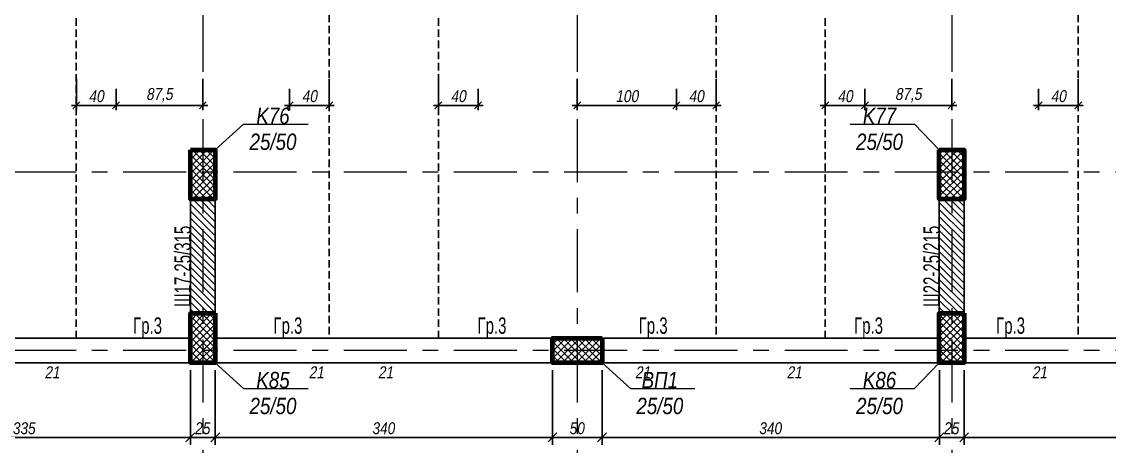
# Model space of a CAD drawing. Header units: millimetres. Extents: x 15565 to 20040, y -491 to 2778.
# Drawn here: x 16663 to 17759, y 122 to 550 of the extents above; entities that cross this region are included whole.
import ezdxf

# ---------------------------------------------------------------- set-up
doc = ezdxf.new("R2010")
doc.units = ezdxf.units.MM
doc.header["$PDMODE"] = 35
doc.linetypes.add('Grid Line', pattern=[111.125, 63.5, -15.875, 15.875, -15.875])
doc.linetypes.add('HIDDEN', pattern=[0.375, 0.25, -0.125])
doc.layers.get('Defpoints').update_dxf_attribs({"color": 6})
for name, color, linetype, lineweight in [('A-ANNO-DIMS', 41, 'Continuous', 9), ('A-FLOR', 132, 'Continuous', 25), ('A-WALL-IDEN', 52, 'Continuous', 9), ('A-WALL-PATT', 7, 'Continuous', 50), ('C- оси', 1, 'Continuous', 9), ('S-COLS', 126, 'Continuous', 70), ('S-COLS-IDEN', 50, 'Continuous', 9), ('S-COLS_H', 7, 'Continuous', 70), ('гредиConcrete', 4, 'Continuous', 25), ('стени', 3, 'Continuous', 25)]:
    doc.layers.add(name, color=color, linetype=linetype, lineweight=lineweight)
doc.layers.add('GA_X', color=41, linetype='Continuous')
doc.layers.add('GA_Y', color=41, linetype='Continuous')
doc.styles.add('Arial Narrow_2', font='ARIALN.TTF', dxfattribs={"width": 0.8, "height": 16.5})
doc.styles.add('Arial Narrow_I', font='ARIALNI.TTF', dxfattribs={"height": 12})
doc.styles.add('Arial Narrow_I_1', font='ARIALNI.TTF', dxfattribs={"height": 16.5})
doc.styles.add('text', font='ARIALN.TTF', dxfattribs={"oblique": 10})
doc.dimstyles.new('S&P', dxfattribs={"dimtxt": 12, "dimasz": 7, "dimexe": 5, "dimexo": 5, "dimgap": 3, "dimtad": 1, "dimdec": 1, "dimrnd": 0.5, "dimzin": 9, "dimtxsty": 'text', "dimblk": 'OBLIQUE', "dimcen": -2.5, "dimdle": 5, "dimclrd": 256, "dimclre": 256, "dimclrt": 21, "dimadec": 0, "dimazin": 0, "dimtfac": 1, "dimtdec": 1, "dimtix": 1, "dimtmove": 2, "dimatfit": 3, "dimldrblk": 'DOT', "dimfxl": 1, "dimlwd": -1, "dimlwe": -1, "dimarcsym": 0})
doc.dimstyles.new('Външни_дименсии_0_5_3', dxfattribs={"dimscale": 30.48, "dimtxt": 12.281172, "dimasz": 0.295276, "dimexe": 0.246063, "dimexo": 0.246063, "dimgap": 0.098425, "dimtad": 1, "dimdec": 1, "dimrnd": 0.5, "dimdsep": 46, "dimtxsty": 'Arial Narrow_I', "dimblk1": 'OBLIQUE', "dimblk2": 'OBLIQUE', "dimsah": 1, "dimcen": 0.09, "dimdle": 0.246063, "dimazin": 0, "dimtfac": 1, "dimtdec": 4, "dimtix": 1, "dimtmove": 0, "dimatfit": 3, "dimfxl": 1, "dimtvp": 1, "dimtolj": 1, "dimtzin": 0, "dimarcsym": 0})
pattern_1 = [(135, (-14351.6817, 4115.3176), (-3.5355339, -3.5355339), [])]
pattern_2 = [(45, (-14351.6817, 4115.3176), (-3.5355339, 3.5355339), []), (135, (-14351.6817, 4115.3176), (-3.5355339, -3.5355339), [])]

# ---------------------------------------------------------------- blocks, each defined once
blk = doc.blocks.new('_Oblique')
at = {"color": 0, "linetype": 'ByBlock', "lineweight": -2}
blk.add_line((-0.5, -0.5), (0.5, 0.5), dxfattribs=at)
blk = doc.blocks.new('*D115')
at = {"layer": 'Defpoints', "color": 0, "transparency": 16777216}
for p in [(16718, 497.5), (16758, 487.5), (16758, 465.9)]:
    blk.add_point(p, dxfattribs=at)
at = {"layer": 'GA_X', "transparency": 16777216}
for p, q in [((16718, 492.5), (16718, 460.9)), ((16758, 482.5), (16758, 460.9)), ((16713, 465.9), (16763, 465.9))]:
    blk.add_line(p, q, dxfattribs=at)
at = {"layer": 'GA_X', "transparency": 16777216, "xscale": 7, "yscale": 7, "zscale": 7, "rotation": 180}
blk.add_blockref('_Oblique', (16718, 465.9), dxfattribs=at)
at = {"layer": 'GA_X', "transparency": 16777216, "xscale": 7, "yscale": 7, "zscale": 7}
blk.add_blockref('_Oblique', (16758, 465.9), dxfattribs=at)
at = {"layer": 'GA_X', "color": 21, "transparency": 16777216, "insert": (16738, 475.1), "char_height": 12, "attachment_point": 5, "style": 'text'}
blk.add_mtext('40', dxfattribs=at)
blk = doc.blocks.new('_Dot')
at = {"color": 0, "linetype": 'ByBlock', "lineweight": -2}
blk.add_line((-0.5, 0), (-1, 0), dxfattribs=at)
at = {"color": 0, "linetype": 'ByBlock', "const_width": 0.5}
blk.add_lwpolyline([(-0.25, 0, 1), (0.25, 0, 1)], format="xyb", close=True, dxfattribs=at)
blk = doc.blocks.new('*D116')
at = {"layer": 'Defpoints', "color": 0, "transparency": 16777216}
for p in [(16973, 497.5), (16933, 487.5), (16973, 465.9)]:
    blk.add_point(p, dxfattribs=at)
at = {"layer": 'GA_X', "transparency": 16777216}
for p, q in [((16933, 482.5), (16933, 460.9)), ((16973, 492.5), (16973, 460.9)), ((16928, 465.9), (16978, 465.9))]:
    blk.add_line(p, q, dxfattribs=at)
at = {"layer": 'GA_X', "transparency": 16777216, "xscale": 7, "yscale": 7, "zscale": 7, "rotation": 180}
blk.add_blockref('_Oblique', (16933, 465.9), dxfattribs=at)
at = {"layer": 'GA_X', "transparency": 16777216, "xscale": 7, "yscale": 7, "zscale": 7}
blk.add_blockref('_Oblique', (16973, 465.9), dxfattribs=at)
at = {"layer": 'GA_X', "color": 21, "transparency": 16777216, "insert": (16953, 475.1), "char_height": 12, "attachment_point": 5, "style": 'text'}
blk.add_mtext('40', dxfattribs=at)
blk = doc.blocks.new('*D117')
at = {"layer": 'Defpoints', "color": 0, "transparency": 16777216}
for p in [(16845.5, 497.5), (16758, 487.5), (16845.5, 465.9)]:
    blk.add_point(p, dxfattribs=at)
at = {"layer": 'GA_X', "transparency": 16777216}
for p, q in [((16758, 482.5), (16758, 460.9)), ((16845.5, 492.5), (16845.5, 460.9)), ((16753, 465.9), (16850.5, 465.9))]:
    blk.add_line(p, q, dxfattribs=at)
at = {"layer": 'GA_X', "transparency": 16777216, "xscale": 7, "yscale": 7, "zscale": 7, "rotation": 180}
blk.add_blockref('_Oblique', (16758, 465.9), dxfattribs=at)
at = {"layer": 'GA_X', "transparency": 16777216, "xscale": 7, "yscale": 7, "zscale": 7}
blk.add_blockref('_Oblique', (16845.5, 465.9), dxfattribs=at)
at = {"layer": 'GA_X', "color": 21, "transparency": 16777216, "insert": (16801.7, 476.2), "char_height": 12, "attachment_point": 5, "style": 'text'}
blk.add_mtext('87,5', dxfattribs=at)
blk = doc.blocks.new('*D118')
at = {"layer": 'Defpoints', "color": 0, "transparency": 16777216}
for p in [(17083, 497.5), (17123, 487.5), (17123, 465.9)]:
    blk.add_point(p, dxfattribs=at)
at = {"layer": 'GA_X', "transparency": 16777216}
for p, q in [((17083, 492.5), (17083, 460.9)), ((17123, 482.5), (17123, 460.9)), ((17078, 465.9), (17128, 465.9))]:
    blk.add_line(p, q, dxfattribs=at)
at = {"layer": 'GA_X', "transparency": 16777216, "xscale": 7, "yscale": 7, "zscale": 7, "rotation": 180}
blk.add_blockref('_Oblique', (17083, 465.9), dxfattribs=at)
at = {"layer": 'GA_X', "transparency": 16777216, "xscale": 7, "yscale": 7, "zscale": 7}
blk.add_blockref('_Oblique', (17123, 465.9), dxfattribs=at)
at = {"layer": 'GA_X', "color": 21, "transparency": 16777216, "insert": (17103, 475.1), "char_height": 12, "attachment_point": 5, "style": 'text'}
blk.add_mtext('40', dxfattribs=at)
blk = doc.blocks.new('*D119')
at = {"layer": 'Defpoints', "color": 0, "transparency": 16777216}
for p in [(17363, 497.5), (17323, 487.5), (17363, 465.9)]:
    blk.add_point(p, dxfattribs=at)
at = {"layer": 'GA_X', "transparency": 16777216}
for p, q in [((17323, 482.5), (17323, 460.9)), ((17363, 492.5), (17363, 460.9)), ((17318, 465.9), (17368, 465.9))]:
    blk.add_line(p, q, dxfattribs=at)
at = {"layer": 'GA_X', "transparency": 16777216, "xscale": 7, "yscale": 7, "zscale": 7, "rotation": 180}
blk.add_blockref('_Oblique', (17323, 465.9), dxfattribs=at)
at = {"layer": 'GA_X', "transparency": 16777216, "xscale": 7, "yscale": 7, "zscale": 7}
blk.add_blockref('_Oblique', (17363, 465.9), dxfattribs=at)
at = {"layer": 'GA_X', "color": 21, "transparency": 16777216, "insert": (17343, 475.1), "char_height": 12, "attachment_point": 5, "style": 'text'}
blk.add_mtext('40', dxfattribs=at)
blk = doc.blocks.new('*D120')
at = {"layer": 'Defpoints', "color": 0, "transparency": 16777216}
for p in [(17223, 497.5), (17323, 487.5), (17223, 465.9)]:
    blk.add_point(p, dxfattribs=at)
at = {"layer": 'GA_X', "transparency": 16777216}
for p, q in [((17223, 492.5), (17223, 460.9)), ((17323, 482.5), (17323, 460.9)), ((17328, 465.9), (17218, 465.9))]:
    blk.add_line(p, q, dxfattribs=at)
at = {"layer": 'GA_X', "transparency": 16777216, "xscale": 7, "yscale": 7, "zscale": 7, "rotation": 180}
blk.add_blockref('_Oblique', (17223, 465.9), dxfattribs=at)
at = {"layer": 'GA_X', "transparency": 16777216, "xscale": 7, "yscale": 7, "zscale": 7}
blk.add_blockref('_Oblique', (17323, 465.9), dxfattribs=at)
at = {"layer": 'GA_X', "color": 21, "transparency": 16777216, "insert": (17273, 475.1), "char_height": 12, "attachment_point": 5, "style": 'text'}
blk.add_mtext('100', dxfattribs=at)
blk = doc.blocks.new('*D121')
at = {"layer": 'Defpoints', "color": 0, "transparency": 16777216}
for p in [(17473, 497.5), (17513, 487.5), (17513, 465.9)]:
    blk.add_point(p, dxfattribs=at)
at = {"layer": 'GA_X', "transparency": 16777216}
for p, q in [((17473, 492.5), (17473, 460.9)), ((17513, 482.5), (17513, 460.9)), ((17468, 465.9), (17518, 465.9))]:
    blk.add_line(p, q, dxfattribs=at)
at = {"layer": 'GA_X', "transparency": 16777216, "xscale": 7, "yscale": 7, "zscale": 7, "rotation": 180}
blk.add_blockref('_Oblique', (17473, 465.9), dxfattribs=at)
at = {"layer": 'GA_X', "transparency": 16777216, "xscale": 7, "yscale": 7, "zscale": 7}
blk.add_blockref('_Oblique', (17513, 465.9), dxfattribs=at)
at = {"layer": 'GA_X', "color": 21, "transparency": 16777216, "insert": (17493, 475.1), "char_height": 12, "attachment_point": 5, "style": 'text'}
blk.add_mtext('40', dxfattribs=at)
blk = doc.blocks.new('*D122')
at = {"layer": 'Defpoints', "color": 0, "transparency": 16777216}
for p in [(17728, 497.5), (17688, 487.5), (17728, 465.9)]:
    blk.add_point(p, dxfattribs=at)
at = {"layer": 'GA_X', "transparency": 16777216}
for p, q in [((17688, 482.5), (17688, 460.9)), ((17728, 492.5), (17728, 460.9)), ((17683, 465.9), (17733, 465.9))]:
    blk.add_line(p, q, dxfattribs=at)
at = {"layer": 'GA_X', "transparency": 16777216, "xscale": 7, "yscale": 7, "zscale": 7, "rotation": 180}
blk.add_blockref('_Oblique', (17688, 465.9), dxfattribs=at)
at = {"layer": 'GA_X', "transparency": 16777216, "xscale": 7, "yscale": 7, "zscale": 7}
blk.add_blockref('_Oblique', (17728, 465.9), dxfattribs=at)
at = {"layer": 'GA_X', "color": 21, "transparency": 16777216, "insert": (17708, 475.1), "char_height": 12, "attachment_point": 5, "style": 'text'}
blk.add_mtext('40', dxfattribs=at)
blk = doc.blocks.new('*D123')
at = {"layer": 'Defpoints', "color": 0, "transparency": 16777216}
for p in [(17600.5, 497.5), (17513, 487.5), (17600.5, 465.9)]:
    blk.add_point(p, dxfattribs=at)
at = {"layer": 'GA_X', "transparency": 16777216}
for p, q in [((17513, 482.5), (17513, 460.9)), ((17600.5, 492.5), (17600.5, 460.9)), ((17508, 465.9), (17605.5, 465.9))]:
    blk.add_line(p, q, dxfattribs=at)
at = {"layer": 'GA_X', "transparency": 16777216, "xscale": 7, "yscale": 7, "zscale": 7, "rotation": 180}
blk.add_blockref('_Oblique', (17513, 465.9), dxfattribs=at)
at = {"layer": 'GA_X', "transparency": 16777216, "xscale": 7, "yscale": 7, "zscale": 7}
blk.add_blockref('_Oblique', (17600.5, 465.9), dxfattribs=at)
at = {"layer": 'GA_X', "color": 21, "transparency": 16777216, "insert": (17556.7, 476.2), "char_height": 12, "attachment_point": 5, "style": 'text'}
blk.add_mtext('87,5', dxfattribs=at)
blk = doc.blocks.new('*D206')
at = {"layer": 'Defpoints', "color": 0, "transparency": 16777216}
for p in [(16683, 208.7), (16704, 208.7), (16704, 208.7)]:
    blk.add_point(p, dxfattribs=at)
at = {"layer": 'GA_Y', "color": 21, "transparency": 16777216, "insert": (16693.5, 196.7), "char_height": 12, "attachment_point": 5, "style": 'text'}
blk.add_mtext('21', dxfattribs=at)
blk = doc.blocks.new('_None')
blk = doc.blocks.new('*D207')
at = {"layer": 'Defpoints', "color": 0, "transparency": 16777216}
for p in [(16949.4, 208.7), (16970.4, 208.7), (16970.4, 208.7)]:
    blk.add_point(p, dxfattribs=at)
at = {"layer": 'GA_Y', "color": 21, "transparency": 16777216, "insert": (16959.9, 196.7), "char_height": 12, "attachment_point": 5, "style": 'text'}
blk.add_mtext('21', dxfattribs=at)
blk = doc.blocks.new('*D208')
at = {"layer": 'Defpoints', "color": 0, "transparency": 16777216}
for p in [(17019.2, 208.7), (17040.2, 208.7), (17040.2, 208.7)]:
    blk.add_point(p, dxfattribs=at)
at = {"layer": 'GA_Y', "color": 21, "transparency": 16777216, "insert": (17029.7, 196.7), "char_height": 12, "attachment_point": 5, "style": 'text'}
blk.add_mtext('21', dxfattribs=at)
blk = doc.blocks.new('*D209')
at = {"layer": 'Defpoints', "color": 0, "transparency": 16777216}
for p in [(17278.4, 208.7), (17299.4, 208.7), (17299.4, 208.7)]:
    blk.add_point(p, dxfattribs=at)
at = {"layer": 'GA_Y', "color": 21, "transparency": 16777216, "insert": (17288.9, 196.7), "char_height": 12, "attachment_point": 5, "style": 'text'}
blk.add_mtext('21', dxfattribs=at)
blk = doc.blocks.new('*D210')
at = {"layer": 'Defpoints', "color": 0, "transparency": 16777216}
for p in [(17431.2, 208.7), (17452.2, 208.7), (17452.2, 208.7)]:
    blk.add_point(p, dxfattribs=at)
at = {"layer": 'GA_Y', "color": 21, "transparency": 16777216, "insert": (17441.7, 196.7), "char_height": 12, "attachment_point": 5, "style": 'text'}
blk.add_mtext('21', dxfattribs=at)
blk = doc.blocks.new('*D211')
at = {"layer": 'Defpoints', "color": 0, "transparency": 16777216}
for p in [(17678.4, 208.7), (17699.4, 208.7), (17699.4, 208.7)]:
    blk.add_point(p, dxfattribs=at)
at = {"layer": 'GA_Y', "color": 21, "transparency": 16777216, "insert": (17688.9, 196.7), "char_height": 12, "attachment_point": 5, "style": 'text'}
blk.add_mtext('21', dxfattribs=at)
blk = doc.blocks.new('Таг колона - Таг колона-2887543-КОФРАЖЕН ПЛАН НА КОТА _14_88 - L5')
at = {"layer": 'S-COLS-IDEN'}
blk.add_line((-0.613, 0), (0.687, 0), dxfattribs=at)
blk = doc.blocks.new('*D289')
at = {"layer": 'A-ANNO-DIMS', "color": 0, "lineweight": -2, "transparency": 16777216}
for p, q in [((16498, 198.7), (16498, 123.6)), ((16833, 198.7), (16833, 123.6)), ((16490.5, 131.1), (16840.5, 131.1))]:
    blk.add_line(p, q, dxfattribs=at)
at = {"layer": 'Defpoints', "color": 0, "transparency": 16777216}
for p in [(16498, 206.2), (16833, 206.2), (16833, 131.1)]:
    blk.add_point(p, dxfattribs=at)
at = {"layer": 'A-ANNO-DIMS', "color": 0, "lineweight": -2, "transparency": 16777216, "xscale": 9, "yscale": 9, "zscale": 9, "rotation": 180}
blk.add_blockref('_Oblique', (16498, 131.1), dxfattribs=at)
at = {"layer": 'A-ANNO-DIMS', "color": 0, "lineweight": -2, "transparency": 16777216, "xscale": 9, "yscale": 9, "zscale": 9}
blk.add_blockref('_Oblique', (16833, 131.1), dxfattribs=at)
at = {"layer": 'A-ANNO-DIMS', "color": 0, "transparency": 16777216, "insert": (16665.5, 140.2), "char_height": 12, "width": 27.369, "attachment_point": 5, "style": 'Arial Narrow_I'}
blk.add_mtext('\\A1;335', dxfattribs=at)
blk = doc.blocks.new('*D290')
at = {"layer": 'A-ANNO-DIMS', "color": 0, "lineweight": -2, "transparency": 16777216}
for p, q in [((16833, 198.7), (16833, 123.6)), ((16858, 198.7), (16858, 123.6)), ((16825.5, 131.1), (16865.5, 131.1))]:
    blk.add_line(p, q, dxfattribs=at)
at = {"layer": 'Defpoints', "color": 0, "transparency": 16777216}
for p in [(16833, 206.2), (16858, 206.2), (16858, 131.1)]:
    blk.add_point(p, dxfattribs=at)
at = {"layer": 'A-ANNO-DIMS', "color": 0, "lineweight": -2, "transparency": 16777216, "xscale": 9, "yscale": 9, "zscale": 9, "rotation": 180}
blk.add_blockref('_Oblique', (16833, 131.1), dxfattribs=at)
at = {"layer": 'A-ANNO-DIMS', "color": 0, "lineweight": -2, "transparency": 16777216, "xscale": 9, "yscale": 9, "zscale": 9}
blk.add_blockref('_Oblique', (16858, 131.1), dxfattribs=at)
at = {"layer": 'A-ANNO-DIMS', "color": 0, "transparency": 16777216, "insert": (16845.5, 140.2), "char_height": 12, "width": 18.246, "attachment_point": 5, "style": 'Arial Narrow_I'}
blk.add_mtext('\\A1;25', dxfattribs=at)
blk = doc.blocks.new('*D291')
at = {"layer": 'A-ANNO-DIMS', "color": 0, "lineweight": -2, "transparency": 16777216}
for p, q in [((16858, 198.7), (16858, 123.6)), ((17198, 198.7), (17198, 123.6)), ((16850.5, 131.1), (17205.5, 131.1))]:
    blk.add_line(p, q, dxfattribs=at)
at = {"layer": 'Defpoints', "color": 0, "transparency": 16777216}
for p in [(16858, 206.2), (17198, 206.2), (17198, 131.1)]:
    blk.add_point(p, dxfattribs=at)
at = {"layer": 'A-ANNO-DIMS', "color": 0, "lineweight": -2, "transparency": 16777216, "xscale": 9, "yscale": 9, "zscale": 9, "rotation": 180}
blk.add_blockref('_Oblique', (16858, 131.1), dxfattribs=at)
at = {"layer": 'A-ANNO-DIMS', "color": 0, "lineweight": -2, "transparency": 16777216, "xscale": 9, "yscale": 9, "zscale": 9}
blk.add_blockref('_Oblique', (17198, 131.1), dxfattribs=at)
at = {"layer": 'A-ANNO-DIMS', "color": 0, "transparency": 16777216, "insert": (17028, 140.2), "char_height": 12, "width": 27.369, "attachment_point": 5, "style": 'Arial Narrow_I'}
blk.add_mtext('\\A1;340', dxfattribs=at)
blk = doc.blocks.new('*D292')
at = {"layer": 'A-ANNO-DIMS', "color": 0, "lineweight": -2, "transparency": 16777216}
for p, q in [((17198, 198.7), (17198, 123.6)), ((17248, 198.7), (17248, 123.6)), ((17190.5, 131.1), (17255.5, 131.1))]:
    blk.add_line(p, q, dxfattribs=at)
at = {"layer": 'Defpoints', "color": 0, "transparency": 16777216}
for p in [(17198, 206.2), (17248, 206.2), (17248, 131.1)]:
    blk.add_point(p, dxfattribs=at)
at = {"layer": 'A-ANNO-DIMS', "color": 0, "lineweight": -2, "transparency": 16777216, "xscale": 9, "yscale": 9, "zscale": 9, "rotation": 180}
blk.add_blockref('_Oblique', (17198, 131.1), dxfattribs=at)
at = {"layer": 'A-ANNO-DIMS', "color": 0, "lineweight": -2, "transparency": 16777216, "xscale": 9, "yscale": 9, "zscale": 9}
blk.add_blockref('_Oblique', (17248, 131.1), dxfattribs=at)
at = {"layer": 'A-ANNO-DIMS', "color": 0, "transparency": 16777216, "insert": (17223, 140.2), "char_height": 12, "width": 18.246, "attachment_point": 5, "style": 'Arial Narrow_I'}
blk.add_mtext('\\A1;50', dxfattribs=at)
blk = doc.blocks.new('*D293')
at = {"layer": 'A-ANNO-DIMS', "color": 0, "lineweight": -2, "transparency": 16777216}
for p, q in [((17248, 198.7), (17248, 123.6)), ((17588, 198.7), (17588, 123.6)), ((17240.5, 131.1), (17595.5, 131.1))]:
    blk.add_line(p, q, dxfattribs=at)
at = {"layer": 'Defpoints', "color": 0, "transparency": 16777216}
for p in [(17248, 206.2), (17588, 206.2), (17588, 131.1)]:
    blk.add_point(p, dxfattribs=at)
at = {"layer": 'A-ANNO-DIMS', "color": 0, "lineweight": -2, "transparency": 16777216, "xscale": 9, "yscale": 9, "zscale": 9, "rotation": 180}
blk.add_blockref('_Oblique', (17248, 131.1), dxfattribs=at)
at = {"layer": 'A-ANNO-DIMS', "color": 0, "lineweight": -2, "transparency": 16777216, "xscale": 9, "yscale": 9, "zscale": 9}
blk.add_blockref('_Oblique', (17588, 131.1), dxfattribs=at)
at = {"layer": 'A-ANNO-DIMS', "color": 0, "transparency": 16777216, "insert": (17418, 140.2), "char_height": 12, "width": 27.369, "attachment_point": 5, "style": 'Arial Narrow_I'}
blk.add_mtext('\\A1;340', dxfattribs=at)
blk = doc.blocks.new('*D294')
at = {"layer": 'A-ANNO-DIMS', "color": 0, "lineweight": -2, "transparency": 16777216}
for p, q in [((17588, 198.7), (17588, 123.6)), ((17613, 198.7), (17613, 123.6)), ((17580.5, 131.1), (17620.5, 131.1))]:
    blk.add_line(p, q, dxfattribs=at)
at = {"layer": 'Defpoints', "color": 0, "transparency": 16777216}
for p in [(17588, 206.2), (17613, 206.2), (17613, 131.1)]:
    blk.add_point(p, dxfattribs=at)
at = {"layer": 'A-ANNO-DIMS', "color": 0, "lineweight": -2, "transparency": 16777216, "xscale": 9, "yscale": 9, "zscale": 9, "rotation": 180}
blk.add_blockref('_Oblique', (17588, 131.1), dxfattribs=at)
at = {"layer": 'A-ANNO-DIMS', "color": 0, "lineweight": -2, "transparency": 16777216, "xscale": 9, "yscale": 9, "zscale": 9}
blk.add_blockref('_Oblique', (17613, 131.1), dxfattribs=at)
at = {"layer": 'A-ANNO-DIMS', "color": 0, "transparency": 16777216, "insert": (17600.5, 140.2), "char_height": 12, "width": 18.246, "attachment_point": 5, "style": 'Arial Narrow_I'}
blk.add_mtext('\\A1;25', dxfattribs=at)
blk = doc.blocks.new('*D295')
at = {"layer": 'A-ANNO-DIMS', "color": 0, "lineweight": -2, "transparency": 16777216}
for p, q in [((17613, 198.7), (17613, 123.6)), ((17948, 198.7), (17948, 123.6)), ((17605.5, 131.1), (17955.5, 131.1))]:
    blk.add_line(p, q, dxfattribs=at)
at = {"layer": 'Defpoints', "color": 0, "transparency": 16777216}
for p in [(17613, 206.2), (17948, 206.2), (17948, 131.1)]:
    blk.add_point(p, dxfattribs=at)
at = {"layer": 'A-ANNO-DIMS', "color": 0, "lineweight": -2, "transparency": 16777216, "xscale": 9, "yscale": 9, "zscale": 9, "rotation": 180}
blk.add_blockref('_Oblique', (17613, 131.1), dxfattribs=at)
at = {"layer": 'A-ANNO-DIMS', "color": 0, "lineweight": -2, "transparency": 16777216, "xscale": 9, "yscale": 9, "zscale": 9}
blk.add_blockref('_Oblique', (17948, 131.1), dxfattribs=at)
at = {"layer": 'A-ANNO-DIMS', "color": 0, "transparency": 16777216, "insert": (17780.5, 140.2), "char_height": 12, "width": 27.369, "attachment_point": 5, "style": 'Arial Narrow_I'}
blk.add_mtext('\\A1;335', dxfattribs=at)
blk = doc.blocks.new('*D321')
at = {"layer": 'A-ANNO-DIMS', "color": 0, "lineweight": -2, "transparency": 16777216}
for p, q in [((15903, 378.7), (15903, 68.6)), ((18543, 378.7), (18543, 68.6)), ((15895.5, 76.1), (18550.5, 76.1))]:
    blk.add_line(p, q, dxfattribs=at)
at = {"layer": 'Defpoints', "color": 0, "transparency": 16777216}
for p in [(15903, 386.2), (18543, 386.2), (18543, 76.1)]:
    blk.add_point(p, dxfattribs=at)
at = {"layer": 'A-ANNO-DIMS', "color": 0, "lineweight": -2, "transparency": 16777216, "xscale": 9, "yscale": 9, "zscale": 9, "rotation": 180}
blk.add_blockref('_Oblique', (15903, 76.1), dxfattribs=at)
at = {"layer": 'A-ANNO-DIMS', "color": 0, "lineweight": -2, "transparency": 16777216, "xscale": 9, "yscale": 9, "zscale": 9}
blk.add_blockref('_Oblique', (18543, 76.1), dxfattribs=at)
at = {"layer": 'A-ANNO-DIMS', "color": 0, "transparency": 16777216, "insert": (17223, 85.2), "char_height": 12, "width": 36.493, "attachment_point": 5, "style": 'Arial Narrow_I'}
blk.add_mtext('\\A1;2640', dxfattribs=at)

msp = doc.modelspace()

# ---------------------------------------------------------------- hatches: boundary and pattern name
at = {"layer": 'A-WALL-PATT', "lineweight": 18}
h = msp.add_hatch(dxfattribs=at)
h.set_pattern_fill('FP_2', color=250, style=0, pattern_type=2)
h.set_pattern_definition(pattern_1)
h.paths.add_polyline_path([(16857.96, 256.16), (16857.96, 371.16), (16832.96, 371.16), (16832.96, 256.16)])
h = msp.add_hatch(dxfattribs=at)
h.set_pattern_fill('FP_2', color=250, style=0, pattern_type=2)
h.set_pattern_definition(pattern_1)
h.paths.add_polyline_path([(17612.96, 256.16), (17612.96, 371.16), (17587.96, 371.16), (17587.96, 256.16)])
at = {"layer": 'S-COLS_H', "lineweight": 18}
h = msp.add_hatch(dxfattribs=at)
h.set_pattern_fill('FP_1', color=256, style=0, pattern_type=2)
h.set_pattern_definition(pattern_2)
h.paths.add_polyline_path([(16857.96, 371.16), (16857.96, 421.16), (16832.96, 421.16), (16832.96, 371.16)])
h = msp.add_hatch(dxfattribs=at)
h.set_pattern_fill('FP_1', color=256, style=0, pattern_type=2)
h.set_pattern_definition(pattern_2)
h.paths.add_polyline_path([(17612.96, 371.16), (17612.96, 421.16), (17587.96, 421.16), (17587.96, 371.16)])
h = msp.add_hatch(dxfattribs=at)
h.set_pattern_fill('FP_1', color=256, style=0, pattern_type=2)
h.set_pattern_definition(pattern_2)
h.paths.add_polyline_path([(16857.96, 206.16), (16857.96, 256.16), (16832.96, 256.16), (16832.96, 206.16)])
h = msp.add_hatch(dxfattribs=at)
h.set_pattern_fill('FP_1', color=256, style=0, pattern_type=2)
h.set_pattern_definition(pattern_2)
h.paths.add_polyline_path([(17612.96, 206.16), (17612.96, 256.16), (17587.96, 256.16), (17587.96, 206.16)])
h = msp.add_hatch(dxfattribs=at)
h.set_pattern_fill('FP_1', color=256, style=0, pattern_type=2)
h.set_pattern_definition(pattern_2)
h.paths.add_polyline_path([(17197.96, 206.16), (17247.96, 206.16), (17247.96, 231.16), (17197.96, 231.16)])

# ---------------------------------------------------------------- linework, layer by layer
at = {"layer": 'A-FLOR'}
msp.add_lwpolyline([(18362.96, 206.16), (18362.96, 386.16), (18542.96, 386.16), (18542.96, 1806.16), (18272.96, 1806.16), (18272.96, 2166.16), (17587.98, 2166.16), (17587.98, 2016.16), (16857.96, 2016.16), (16857.96, 2166.16), (16172.96, 2166.16), (16172.96, 1806.16), (15902.96, 1806.16), (15902.96, 386.16), (16082.96, 386.16), (16082.96, 206.16), (18362.96, 206.16)], close=True, dxfattribs=at)
at = {"layer": 'C- оси', "linetype": 'Grid Line'}
for p, q in [((16845.46, 2341.16), (16845.46, 31.16)), ((17222.96, 2341.16), (17222.96, 31.16)), ((17600.46, 2341.16), (17600.46, 31.16)), ((18717.96, 398.66), (15727.96, 398.66)), ((18717.96, 218.66), (15727.96, 218.66))]:
    msp.add_line(p, q, dxfattribs=at)
at = {"layer": 'Defpoints', "color": 252, "linetype": 'HIDDEN', "ltscale": 30}
for points in [[(16717.96, 231.16), (16717.96, 636.16), (16972.96, 636.16), (16972.96, 231.16)], [(17082.96, 231.16), (17082.96, 636.16), (17362.96, 636.16), (17362.96, 231.16)], [(17472.96, 231.16), (17472.96, 636.16), (17727.96, 636.16), (17727.96, 231.16)]]:
    msp.add_lwpolyline(points, dxfattribs=at)
at = {"layer": 'S-COLS'}
for points in [[(16832.96, 421.16), (16857.96, 421.16), (16857.96, 371.16), (16832.96, 371.16)], [(17587.96, 421.16), (17612.96, 421.16), (17612.96, 371.16), (17587.96, 371.16)], [(16857.96, 256.16), (16857.96, 206.16), (16832.96, 206.16), (16832.96, 256.16)], [(17612.96, 256.16), (17612.96, 206.16), (17587.96, 206.16), (17587.96, 256.16)], [(17247.96, 231.16), (17247.96, 206.16), (17197.96, 206.16), (17197.96, 231.16)]]:
    msp.add_lwpolyline(points, close=True, dxfattribs=at)
at = {"layer": 'S-COLS-IDEN'}
for p, q in [((16857.96, 421.16), (16886.59, 446.85)), ((17587.96, 421.16), (17563.04, 446.85)), ((16857.96, 206.16), (16886.59, 180.47)), ((17247.96, 206.16), (17276.59, 180.47)), ((17587.96, 206.16), (17563.04, 180.47))]:
    msp.add_line(p, q, dxfattribs=at)
at = {"layer": 'гредиConcrete'}
for points in [[(16497.96, 231.16), (16832.96, 231.16), (16832.96, 206.16), (16497.96, 206.16)], [(16857.96, 231.16), (17197.96, 231.16), (17197.96, 206.16), (16857.96, 206.16)], [(17247.96, 231.16), (17587.96, 231.16), (17587.96, 206.16), (17247.96, 206.16)], [(17947.96, 231.16), (17612.96, 231.16), (17612.96, 206.16), (17947.96, 206.16)]]:
    msp.add_lwpolyline(points, close=True, dxfattribs=at)
at = {"layer": 'стени'}
for points in [[(16857.96, 256.16), (16832.96, 256.16), (16832.96, 371.16), (16857.96, 371.16)], [(17612.96, 256.16), (17587.96, 256.16), (17587.96, 371.16), (17612.96, 371.16)]]:
    msp.add_lwpolyline(points, close=True, dxfattribs=at)

# ---------------------------------------------------------------- block references
at = {"layer": 'S-COLS-IDEN', "xscale": 49.99999999999998, "yscale": 49.99999999999998, "zscale": 49.99999999999998}
for p in [(16917.24, 446.85), (17528.69, 446.85), (16917.24, 180.47), (17307.24, 180.47), (17528.69, 180.47)]:
    msp.add_blockref('Таг колона - Таг колона-2887543-КОФРАЖЕН ПЛАН НА КОТА _14_88 - L5', p, dxfattribs=at)

# ---------------------------------------------------------------- texts
at = {"layer": 'A-WALL-IDEN', "char_height": 16.5, "width": 120, "attachment_point": 5, "rotation": 90, "line_spacing_factor": 0.949189, "style": 'Arial Narrow_2'}
for s, insert in [('\\pt50.80003,101.60007,152.39994,203.19997,254.00001,304.80004,355.60008,406.39995,457.19998,508.00002,558.80005,609.59992,660.39996,711.19999,762.00003,812.80006,863.59993,914.39997,965.2,1016.00004,1066.80008,1117.59995,1168.39998,1219.20002,1270.00005,1320.79992,1371.59996,1422.39999,1473.20003,1524.00006,1574.79993,1625.59997;Ш17-25/315', (16825.3, 303.48)), ('\\pt50.80003,101.60007,152.39994,203.19997,254.00001,304.80004,355.60008,406.39995,457.19998,508.00002,558.80005,609.59992,660.39996,711.19999,762.00003,812.80006,863.59993,914.39997,965.2,1016.00004,1066.80008,1117.59995,1168.39998,1219.20002,1270.00005,1320.79992,1371.59996,1422.39999,1473.20003,1524.00006,1574.79993,1625.59997;Ш22-25/215', (17580.3, 303.48))]:
    msp.add_mtext(s, dxfattribs=dict(at, insert=insert))
at = {"layer": 'A-WALL-IDEN', "char_height": 16.5, "width": 120, "attachment_point": 5, "line_spacing_factor": 0.949189, "style": 'Arial Narrow_2'}
for insert in [(16789.83, 241.32), (16931.34, 241.32), (17137.05, 241.32), (17299.56, 241.32), (17516.67, 241.32), (17659.86, 241.32)]:
    msp.add_mtext('\\pt50.80003,101.60007,152.39994,203.19997,254.00001,304.80004,355.60008,406.39995,457.19998,508.00002,558.80005,609.59992,660.39996,711.19999,762.00003,812.80006,863.59993,914.39997,965.2,1016.00004,1066.80008,1117.59995,1168.39998,1219.20002,1270.00005,1320.79992,1371.59996,1422.39999,1473.20003,1524.00006,1574.79993,1625.59997;Гр.3', dxfattribs=dict(at, insert=insert))
at = {"layer": 'S-COLS-IDEN', "char_height": 16.5, "width": 46.65, "attachment_point": 5, "line_spacing_factor": 0.949189, "style": 'Arial Narrow_I_1'}
for s, insert in [('\\pxqc,t3.84848,7.69697,11.54545,15.39394,19.24242,23.09091,26.93939,30.78788,34.63636,38.48485,42.33333,46.18182,50.0303,53.87879,57.72727,61.57576,65.42424,69.27273,73.12121,76.9697,80.81818,84.66667,88.51515,92.36364,96.21212,100.06061,103.90909,107.75758,111.60606,115.45455,119.30303,123.15152;{K76\\P25/50}', (16916.25, 442.1)), ('\\pxqc,t3.84848,7.69697,11.54545,15.39394,19.24242,23.09091,26.93939,30.78788,34.63636,38.48485,42.33333,46.18182,50.0303,53.87879,57.72727,61.57576,65.42424,69.27273,73.12121,76.9697,80.81818,84.66667,88.51515,92.36364,96.21212,100.06061,103.90909,107.75758,111.60606,115.45455,119.30303,123.15152;{K77\\P25/50}', (17527.7, 442.1)), ('\\pxqc,t3.84848,7.69697,11.54545,15.39394,19.24242,23.09091,26.93939,30.78788,34.63636,38.48485,42.33333,46.18182,50.0303,53.87879,57.72727,61.57576,65.42424,69.27273,73.12121,76.9697,80.81818,84.66667,88.51515,92.36364,96.21212,100.06061,103.90909,107.75758,111.60606,115.45455,119.30303,123.15152;{K85\\P25/50}', (16916.25, 175.72)), ('\\pxqc,t3.84848,7.69697,11.54545,15.39394,19.24242,23.09091,26.93939,30.78788,34.63636,38.48485,42.33333,46.18182,50.0303,53.87879,57.72727,61.57576,65.42424,69.27273,73.12121,76.9697,80.81818,84.66667,88.51515,92.36364,96.21212,100.06061,103.90909,107.75758,111.60606,115.45455,119.30303,123.15152;{K86\\P25/50}', (17527.7, 175.72)), ('\\pt63.49992,127.00001,190.49993,254.00001,317.49993,381.00001,444.49993,508.00002,571.49994,635.00002,698.49994,762.00003,825.49995,889.00003,952.49995,1016.00004,1079.49996,1143.00005,1206.49997,1270.00005,1333.49997,1397.00006,1460.49998,1524.00006,1587.49998,1651.00007,1714.49999,1778.00007,1841.49999,1905.00008,1968.5,2032.00008;ВП1\\P25/50', (17306.25, 175.72))]:
    msp.add_mtext(s, dxfattribs=dict(at, insert=insert))

# ---------------------------------------------------------------- dimensions: what is measured, and where the dimension line sits
at = {"layer": 'A-ANNO-DIMS'}
for base, p1, p2, override, picture, middle in [((18542.96, 76.11), (15902.96, 386.16), (18542.96, 386.16), {"dimpost": '<>', "dimfxl": 2640}, '*D321', (17222.96, 85.24)), ((16832.96, 131.11), (16497.96, 206.16), (16832.96, 206.16), {"dimpost": '<>', "dimfxl": 335}, '*D289', (16665.46, 140.24)), ((16857.96, 131.11), (16832.96, 206.16), (16857.96, 206.16), {"dimpost": '<>', "dimfxl": 25}, '*D290', (16845.46, 140.24)), ((17197.96, 131.11), (16857.96, 206.16), (17197.96, 206.16), {"dimpost": '<>', "dimfxl": 340}, '*D291', (17027.96, 140.24)), ((17247.96, 131.11), (17197.96, 206.16), (17247.96, 206.16), {"dimpost": '<>', "dimfxl": 50}, '*D292', (17222.96, 140.24)), ((17587.96, 131.11), (17247.96, 206.16), (17587.96, 206.16), {"dimpost": '<>', "dimfxl": 340}, '*D293', (17417.96, 140.24)), ((17612.96, 131.11), (17587.96, 206.16), (17612.96, 206.16), {"dimpost": '<>', "dimfxl": 25}, '*D294', (17600.46, 140.24)), ((17947.96, 131.11), (17612.96, 206.16), (17947.96, 206.16), {"dimpost": '<>', "dimfxl": 335}, '*D295', (17780.46, 140.24))]:
    dim = msp.add_linear_dim(base=base, p1=p1, p2=p2, dimstyle='Външни_дименсии_0_5_3', override=override, dxfattribs=at)
    dim.commit()
    dim.dimension.update_dxf_attribs({"geometry": picture, "text_midpoint": middle})
at = {"layer": 'GA_X'}
for base, p1, p2, picture, middle in [((16757.96, 465.95), (16717.96, 497.46), (16757.96, 487.46), '*D115', (16737.96, 475.07)), ((16845.46, 465.95), (16757.96, 487.46), (16845.46, 497.46), '*D117', (16801.71, 476.16)), ((16972.96, 465.95), (16932.96, 487.46), (16972.96, 497.46), '*D116', (16952.96, 475.07)), ((17122.96, 465.95), (17082.96, 497.46), (17122.96, 487.46), '*D118', (17102.96, 475.07)), ((17222.96, 465.95), (17322.96, 487.46), (17222.96, 497.46), '*D120', (17272.96, 475.07)), ((17362.96, 465.95), (17322.96, 487.46), (17362.96, 497.46), '*D119', (17342.96, 475.07)), ((17512.96, 465.95), (17472.96, 497.46), (17512.96, 487.46), '*D121', (17492.96, 475.07)), ((17600.46, 465.95), (17512.96, 487.46), (17600.46, 497.46), '*D123', (17556.71, 476.16)), ((17727.96, 465.95), (17687.96, 487.46), (17727.96, 497.46), '*D122', (17707.96, 475.07))]:
    dim = msp.add_linear_dim(base=base, p1=p1, p2=p2, dimstyle='S&P', override={"dimarcsym": 2}, dxfattribs=at)
    dim.commit()
    dim.dimension.update_dxf_attribs({"geometry": picture, "text_midpoint": middle})
at = {"layer": 'GA_Y'}
for base, p1, p2, picture, middle in [((16704.01, 208.66), (16683.01, 208.66), (16704.01, 208.66), '*D206', (16693.51, 196.69)), ((16970.35, 208.66), (16949.35, 208.66), (16970.35, 208.66), '*D207', (16959.85, 196.69)), ((17040.2, 208.66), (17019.2, 208.66), (17040.2, 208.66), '*D208', (17029.7, 196.69)), ((17299.39, 208.66), (17278.39, 208.66), (17299.39, 208.66), '*D209', (17288.89, 196.69)), ((17452.22, 208.66), (17431.22, 208.66), (17452.22, 208.66), '*D210', (17441.72, 196.69)), ((17699.37, 208.66), (17678.37, 208.66), (17699.37, 208.66), '*D211', (17688.87, 196.69))]:
    dim = msp.add_linear_dim(base=base, p1=p1, p2=p2, dimstyle='S&P', override={"dimblk1": 'None', "dimblk2": 'None', "dimsah": 1, "dimse1": 1, "dimse2": 1, "dimsd1": 1, "dimsd2": 1}, dxfattribs=at)
    dim.commit()
    dim.dimension.update_dxf_attribs({"geometry": picture, "text_midpoint": middle, "dimtype": 160})

doc.saveas('drawing.dxf')
